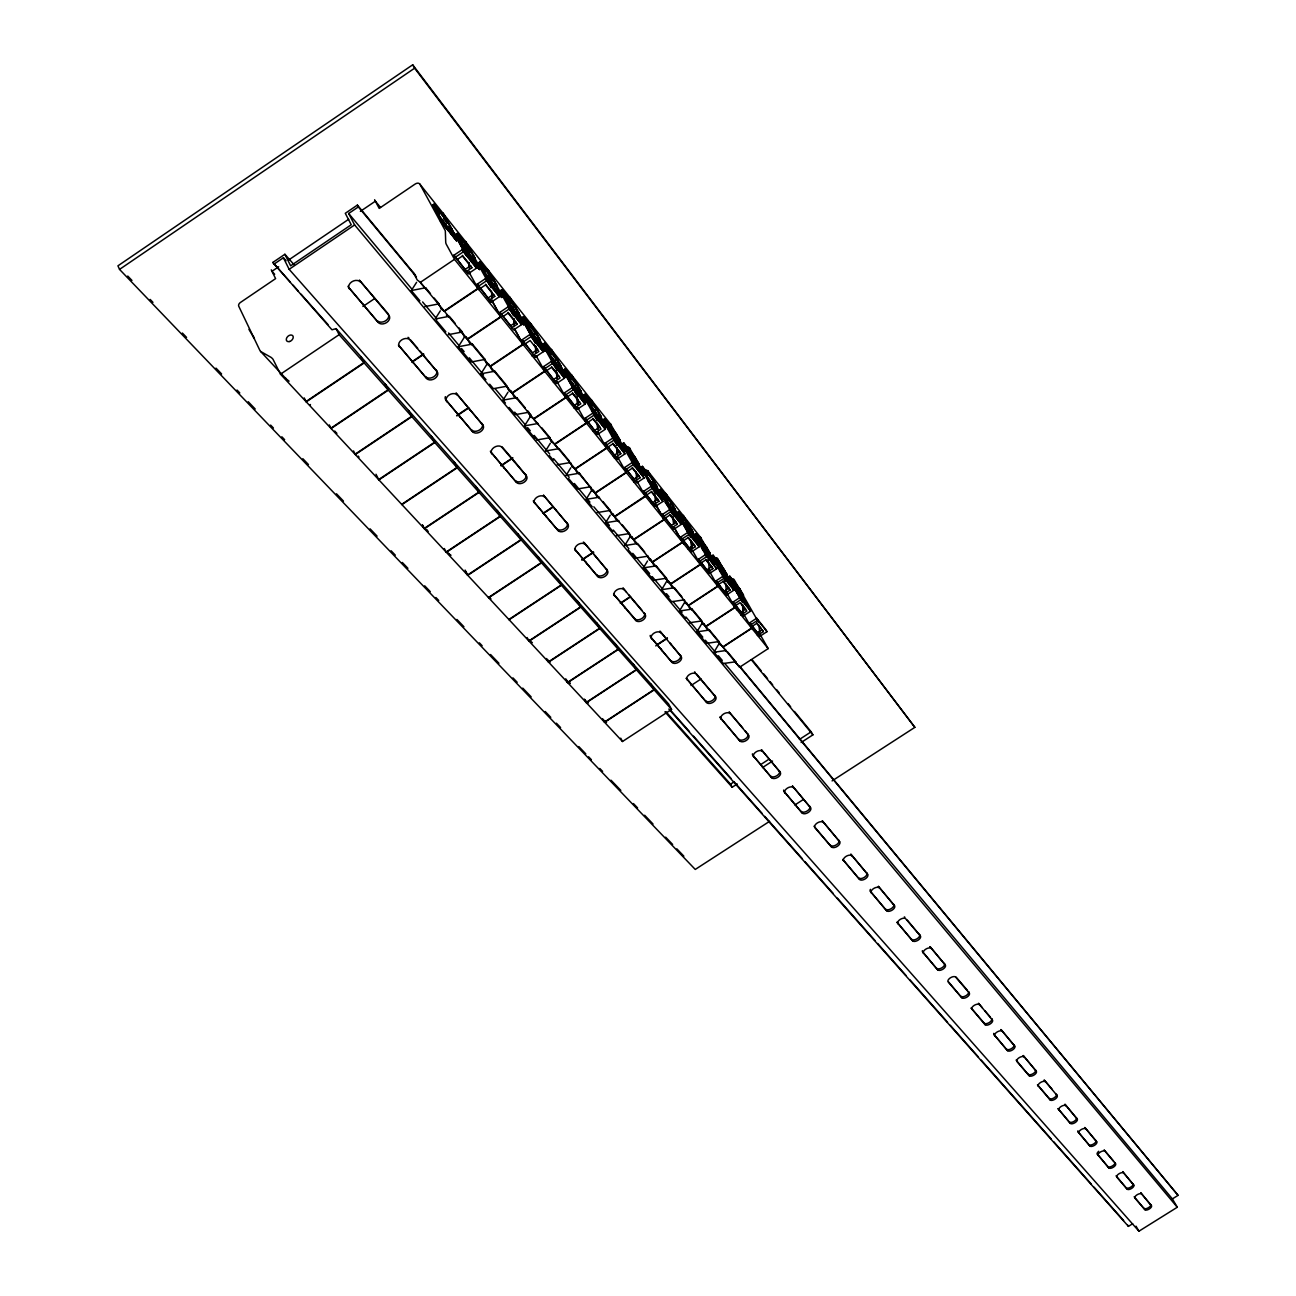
<?xml version="1.0" encoding="UTF-8"?>
<svg xmlns="http://www.w3.org/2000/svg" width="1296" height="1296" viewBox="0 0 1296 1296"><rect width="100%" height="100%" fill="white"/><g stroke="black" fill="none" stroke-linecap="round" stroke-linejoin="round"><path stroke-width="1.5" d="M707.276 555.125L707.859 553.489L698.706 542.003M690.023 533.515L690.606 531.862L681.259 520.117M672.381 511.418L672.98 509.749L664.168 498.701L665.788 497.615L663.406 493.371L661.786 494.456M654.334 488.803L654.95 487.134L645.926 475.826L647.579 474.741L645.181 470.48L643.529 471.566M635.866 465.685L636.498 464L626.486 451.429M616.977 442.033L617.625 440.332L607.37 427.469M597.65 417.814L598.298 416.097L587.801 402.926M577.854 393.028L578.518 391.295L567.778 377.816M557.588 367.643L558.268 365.893L547.252 352.075M471.388 259.686L472.117 257.872L460.922 243.842L462.753 242.611L460.323 238.14L474.903 257.839L473.753 258.601L472.797 257.402L479.471 269.519L467.321 254.291L455.981 234.22L457.132 233.442L471.193 251.132L474.903 257.839M718.891 643.966L713.966 652.244L726.392 650.462M718.081 641.682L719.199 642.557L719.005 641.552L706.531 643.367L696.892 631.865L701.897 623.506M685.6 618.37L679.46 611.015L684.515 602.575M683.462 599.951L684.58 600.826L684.385 599.805L671.684 601.733L661.624 589.696L666.743 581.175M665.545 578.372L666.679 579.247L666.484 578.227L653.67 580.203L643.367 567.891L647.53 561.006M630.131 536.657L624.704 545.584L636.757 543.672M612.797 531.344L605.605 522.758L610.205 515.241M592.191 506.72L586.067 499.397L591.64 490.293M570.775 467.807L566.044 475.47L579.409 473.202L590.83 487.798L589.664 486.923M550.33 443.232L545.551 450.976L559.03 448.643L569.268 460.971M535.216 438.631L524.54 425.866L530.388 416.486M505.456 403.056L503.026 400.14L507.967 392.251M485.935 379.728L480.962 373.783L486.972 364.208M484.04 359.608L485.239 360.515L485.06 359.413L471.112 362.005L458.33 346.745L464.454 337.073M440.3 310.862L435.132 319.01L449.291 316.289L455.22 323.433M419.872 300.785L411.318 290.547L416.583 282.317M832.081 780.905L914.863 727.348L412.695 64.8L117.936 265.826L119.54 269.406L695.255 869.438L769.581 821.34M119.54 269.406L414.607 68.202L412.695 64.8M331.549 329.33L272.84 262.44L284.893 254.275L294.241 264.902M415.498 275.173L357.388 205.092L345.287 213.305L351.248 224.759L290.644 265.826L284.893 254.275M273.764 264.287L283.403 257.758L286.076 260.788M283.403 257.758L289.138 269.309L1138.941 1231.2L1177.303 1207.24L354.618 224.937L348.656 213.5L358.344 206.923L357.388 205.092M278.656 266.765L271.982 271.285L274.671 274.298M288.668 259.978L348.689 219.267M360.369 211.361L375.37 201.188L380.506 207.441M289.138 269.309L354.618 224.937M439.733 220.028L448.465 230.963L449.21 229.133L437.724 214.731L439.571 213.5L437.141 209.012L447.622 222.199L450.052 226.67L448.222 227.902L436.444 211.783L432.734 205.027L433.901 204.233L448.335 222.377M436.444 211.783L437.611 210.989L433.901 204.233M437.432 213.03L444.107 225.212L456.565 240.829L449.89 228.663L450.878 229.894L452.029 229.117L450.052 226.67M459.691 240.943L460.841 240.181L457.132 233.442M362.929 306.472L374.674 298.55M453.973 255.231L462.235 249.674L475.324 266.053L476.491 268.175L468.293 273.699L453.973 255.231L468.293 273.699M280.503 374.204L339.115 334.676L671.555 709.447L622.485 741.506L280.503 374.204L272.97 359.203A22.275 15.503 -42.5 0 0 271.107 357.404L260.593 351.443A16.087 11.146 -42 0 1 259.816 350.276L238.739 306.212A3.127 2.138 -42 0 1 240.359 302.519L275.594 278.624L271.269 269.827M455.139 257.369L463.401 251.797L462.235 249.674M413.278 272.5L417.28 280.033L420.39 282.334L454.507 259.33L446.342 244.361A9.396 6.577 -39.2 0 1 445.711 241.979L445.354 231.563A6.383 4.455 -39.3 0 0 444.917 229.959L419.936 184.259A4.131 2.851 -39.2 0 0 415.157 184.048L379.21 208.413L374.609 199.746M457.002 259.67L462.413 256.009L471.857 267.802L466.463 271.431M470.059 251.894L471.193 251.132M445.792 223.43L447.622 222.199M472.975 255.458L471.161 256.673L468.731 252.218L470.545 251.003M463.66 270.394L470.691 265.664L471.857 267.802M478.645 262.683L479.779 261.922L493.501 279.158L497.194 285.849L496.06 286.594L495.137 285.428L501.795 297.481L489.953 282.641L478.645 262.683L481.14 265.826M482.339 269.39L483.489 268.612L479.779 261.922M477.252 284.148L485.401 278.672L498.15 294.629L499.316 296.752L491.216 302.195L477.252 284.148L491.216 302.195M305.986 401.566L363.901 362.621M478.402 286.27L486.567 280.795L485.401 278.672M477.9 288.376L444.204 311.04L441.11 308.74M478.58 289.607L485.563 284.909L494.764 296.395L489.434 299.975M488.268 297.853L493.598 294.273L494.764 296.395M500.758 290.45L501.876 289.688L515.257 306.504L518.951 313.162L517.833 313.907L516.926 312.773L523.568 324.761L512.017 310.295L500.758 290.45L510.494 302.681M504.436 297.108L505.57 296.363L501.876 289.688M411.836 361.827L423.533 353.97M412.096 362.135L423.808 354.278M499.916 312.336L507.967 306.925L521.575 324.599L513.572 329.962L499.916 312.336L501.682 314.523M483.538 272.209L485.352 270.994L482.922 266.555L497.194 285.849M495.315 283.516L493.533 284.715L491.103 280.292L492.901 279.094M330.82 428.247L388.039 389.837L385.009 383.875M501.082 314.442L509.134 309.047L507.967 306.925M467.402 339.001L500.693 316.661L492.545 301.838A9.153 6.529 -39.2 0 1 491.978 300.121M502.848 316.629L508.129 313.081L517.104 324.275L511.839 327.807M540.157 339.811L538.375 337.592L536.625 338.758L522.32 317.52L523.422 316.775L536.479 333.185L540.157 339.811L539.055 340.54L538.18 339.439L544.806 351.362L533.547 337.252L526.889 325.28M510.673 325.701L515.938 322.169L508.081 312.368M525.998 324.162L527.116 323.417L523.422 316.775M522.029 339.811L529.983 334.481L543.267 351.751L535.361 357.048L522.029 339.811L523.746 341.95M355.023 454.248L411.577 416.372M523.195 341.917L531.149 336.587L543.267 351.751M535.378 333.931L536.479 333.185M490.018 366.266L522.92 344.25L514.787 329.492A9.04 6.512 -39.1 0 1 514.399 328.568M524.896 344.039L530.129 340.54L538.877 351.459L532.089 355.995M560.876 365.812L559.127 363.658L557.393 364.808L547.025 350.552L543.364 343.942L544.45 343.213L557.199 359.235L560.876 365.812L559.775 366.541L558.916 365.456L565.542 377.33L551.464 359.98M547.025 350.552L548.127 349.823L544.45 343.213M505.602 299.862L507.384 298.679L504.954 294.257L518.951 313.162M517.12 310.894L515.338 312.077L512.924 307.67L514.69 306.472M527.132 326.851L528.881 325.669L526.468 321.278L538.375 337.592M534.211 334.368L535.961 333.202M456.662 415.546L468.342 407.738M456.921 415.838L468.601 408.029M543.591 366.606L551.448 361.357L563.274 376.148L564.44 378.238L556.616 383.454L543.591 366.606L556.616 383.454M556.114 359.964L557.199 359.235M378.643 479.601L434.549 442.26L431.519 436.363M544.741 368.696L552.614 363.447L564.44 378.238M544.595 371.142L512.066 392.866L509.036 390.566L506.639 386.143M544.838 371.822L551.578 367.319L560.115 377.962L553.408 382.45M581.078 391.198L579.393 389.092L577.676 390.242L567.567 376.31L563.89 369.749L564.975 369.02L577.417 384.653L581.078 391.198L580.009 391.927L579.166 390.857L585.776 402.683L571.892 385.544M553.813 379.307L558.949 375.889M567.567 376.31L568.652 375.581L564.975 369.02M572.395 387.569L564.619 392.737L565.769 394.826L577.368 409.228L585.095 404.077L572.395 387.569L585.095 404.077M576.347 385.382L577.417 384.653M401.679 504.355L456.937 467.5L453.908 461.635M565.769 394.826L573.545 389.642M401.938 504.63L457.18 467.791L454.167 461.911M533.579 418.786L565.736 397.37M567.405 396.851L572.508 393.449L580.835 403.834L574.209 408.256M548.127 353.176L549.86 352.026L547.447 347.652L559.127 363.658M554.98 360.434L556.713 359.284M568.62 378.886L570.337 377.735L567.923 373.378L579.393 389.092M595.042 414.299L605.524 427.437L595.042 414.299L583.945 394.924L585.014 394.211L597.164 409.487L600.826 416L599.756 416.713L598.93 415.676L605.54 427.437L591.818 410.508M574.598 405.146L579.668 401.76M587.606 401.468L588.676 400.739L590.328 402.845L589.275 403.558M500.953 465.572L512.617 457.812M501.196 465.847L512.86 458.087M596.111 410.2L597.164 409.487M585.144 418.252L592.823 413.132L604.098 427.243L605.248 429.3L597.602 434.371L585.144 418.252L597.602 434.371M586.294 420.325L593.989 415.206L605.248 429.3M478.791 492.14L424.148 528.493L422.383 524.945M554.575 444.091L586.359 422.95M614.596 438.777L624.818 451.607L614.596 438.777L603.531 419.515L604.584 418.819L616.459 433.739L620.104 440.219L619.051 440.915L618.257 439.911L624.834 451.607L612.425 436.315M593.357 431.374L599.902 427.016L592.936 418.316M596.03 432.427L601.052 429.073L592.936 418.948L554.801 444.382L551.578 441.823L549.196 437.449M607.192 426.028L608.245 425.315L609.865 427.372L608.18 428.49M605.167 443.151L612.765 438.097L623.765 451.867L624.915 453.924L617.366 458.93L605.167 443.151L617.366 458.93M606.317 445.208L613.931 440.154L624.915 453.924M446.099 552.064L500.126 516.181L497.097 510.381M575.262 385.884L576.979 384.75M589.534 403.801L595.058 410.735L596.759 409.617L600.826 416M599.173 413.942L597.472 415.06L595.058 410.735M605.767 424.181L607.451 423.063L620.104 440.219M575.068 468.796L606.479 447.93M607.873 447.136L612.878 443.831L620.8 453.73L614.32 458.023M622.663 443.556L623.716 442.859L635.315 457.439L638.944 463.887L637.907 464.567L637.114 463.579L643.691 475.227L633.679 462.688L622.663 443.556L628.933 451.332L627.264 452.434M613.17 455.965L619.65 451.672L620.8 453.73M626.308 450.02L627.361 449.323L623.716 442.859M543.186 513.232L553.165 506.606M543.413 513.491L553.392 506.866M634.262 458.12L635.315 457.439M624.737 467.467L632.254 462.478L644.144 477.965L636.66 482.906L624.737 467.467L635.526 480.865M625.887 469.508L633.404 464.519L644.144 477.965M520.943 539.671L467.516 575.068L465.75 571.568M595.058 492.901L626.13 472.327M627.394 471.388L632.335 468.131L640.078 477.787L633.663 482.031M657.364 487.004L655.808 485.093L654.172 486.162L645.003 473.461L641.358 467.03L642.395 466.349L653.735 480.589L657.364 487.004L656.327 487.685L655.565 486.729L662.11 498.296L648.211 481.14M632.529 479.99L638.928 475.745L640.078 477.787M645.003 473.461L646.04 472.781L647.579 474.741M652.698 481.27L653.735 480.589M608.245 427.275L614.417 435.019L616.086 433.901M618.484 438.21L616.815 439.312L614.417 435.019M624.866 448.141L626.535 447.039L638.944 463.887M628.495 452.677L633.307 458.735L634.975 457.634M637.357 461.911L635.704 463.012L633.307 458.735M643.837 491.2L651.272 486.292L661.754 499.414L662.904 501.455L655.517 506.331L643.837 491.2L655.517 506.331M644.987 493.241L652.423 488.317L662.904 501.455M488.446 597.537L541.291 562.594M488.673 597.796L541.517 562.853L538.277 556.859M614.596 516.456L651.353 491.848L658.903 501.293L654.043 504.5M675.362 509.62L673.855 507.74L672.219 508.81L659.632 489.985L660.668 489.305L671.749 503.237L675.362 509.62L674.341 510.284L673.596 509.344L680.125 520.862L670.55 508.874L664.022 497.34M651.434 503.447L657.769 499.268L658.903 501.293M663.26 496.384L664.281 495.704L665.788 497.615M581.823 559.775L593.487 552.064M582.034 560.018L593.698 552.323M670.729 503.901L671.749 503.237M662.499 514.399L669.854 509.539L680.108 522.385L681.242 524.394L673.936 529.222L662.499 514.399L673.936 529.222M663.633 516.424L670.988 511.564L681.242 524.394M508.891 619.488L561.152 584.998M509.117 619.747L561.379 585.241L558.155 579.296M663.617 519.194L669.919 515.03L677.306 524.264L672.494 527.44M633.679 539.444L664.07 519.388L656.051 505.181A8.311 6.318 -39 0 1 655.889 504.841A8.311 6.318 -39 0 0 656.262 505.44L664.265 519.647L633.89 539.703L630.747 537.192M681.988 521.057L683.608 519.988L682.133 518.125L681.113 518.789L677.5 512.422L678.521 511.758L689.359 525.366L692.971 531.716L691.222 531.457L697.718 542.911L686.507 529.108M671.36 525.415L676.172 522.239L677.306 524.264M689.359 525.366L688.338 526.046L685.94 523.017M651.791 481.918L653.427 480.832L655.808 485.093M669.838 504.565L671.458 503.496L673.855 507.74M680.74 537.062L688.014 532.267L698.026 544.822L699.16 546.815L691.934 551.578L680.74 537.062L691.934 551.578M681.874 539.071L689.148 534.292L699.16 546.815M528.865 640.953L580.576 606.884L577.579 601.214M681.842 541.793L688.063 537.694L695.288 546.718L690.541 549.844M652.325 561.929L682.376 542.117L674.39 527.974M710.176 553.343L708.734 551.545L707.146 552.582L694.98 534.357L695.984 533.709L706.579 547.025L710.176 553.343L708.458 553.1L714.938 564.489L705.802 553.036L699.305 541.615M698.576 540.707L699.581 540.043L701.023 541.874L699.435 542.911M687.949 548.791L694.154 544.709L695.288 546.718M620.347 603.142L630.358 596.549M620.557 603.385L630.569 596.792M706.579 547.025L705.575 547.69L709.171 554.008M698.56 559.224L705.753 554.494L716.688 568.75L709.528 573.448L698.56 559.224L699.953 560.941M699.694 561.217L706.887 556.486L716.688 568.75M548.386 661.916L599.546 628.285M701.087 562.95L705.802 559.84L712.865 568.652L708.167 571.747M712.071 555.838L713.059 555.174L723.427 568.215L727.024 574.501L725.323 574.258L731.786 585.581L722.844 574.387L712.071 555.838L718.988 564.521M700.277 564.327L670.534 583.897L667.651 581.645M715.651 562.124L716.656 561.476L718.065 563.274L716.477 564.311M707.033 569.754L711.731 566.66L712.865 568.652M722.439 568.863L723.427 568.215M679.622 516.829L681.226 515.776L692.971 531.716M680.74 518.238L687.496 526.727L689.099 525.674M691.481 529.886L689.877 530.939L687.496 526.727M697.054 538.715L698.657 537.678L708.734 551.545M704.765 548.402L706.352 547.366M715.991 580.883L723.103 576.202L732.694 588.206L733.828 590.182L726.748 594.832L715.991 580.883L726.748 594.832M717.125 582.876L724.237 578.194L733.828 590.182M618.111 649.199L567.486 682.425L565.736 679.039M743.499 595.188L742.106 593.471L740.551 594.491L728.789 576.833L729.778 576.185L739.919 588.951L743.499 595.188L741.83 594.977L748.278 606.236L739.514 595.269L733.066 583.978M717.044 585.484L723.152 581.483L730.053 590.101L725.404 593.163M688.354 605.362L717.773 586.051M732.37 583.103L733.358 582.455L734.735 584.204L733.163 585.225M724.27 591.17L728.919 588.125L730.053 590.101M739.919 588.951L738.947 589.583L736.695 586.748M657.202 644.582L667.229 638.005M655.727 645.91L667.44 638.231M733.034 602.073L740.081 597.456L749.444 609.185L750.578 611.145L743.564 615.73L733.034 602.073L741.134 612.133L745.735 609.12L741.231 603.499M734.168 604.049L741.215 599.432L750.578 611.145M586.148 702.481L636.255 669.643M735.48 605.686L740.113 602.656L746.869 611.096L740.858 615.033M705.769 626.357L734.881 607.289M749.704 622.793L756.686 618.224L765.839 629.694L766.973 631.67L760.039 636.19L749.704 622.793L760.039 636.19M714.112 560.131L715.7 559.094L727.024 574.501M716.639 563.29L721.661 569.592L723.233 568.571M725.598 572.735L724.027 573.772L721.661 569.592M730.814 581.078L732.37 580.057L742.106 593.471M738.202 590.344L739.757 589.324M750.838 624.753L757.804 620.201L766.973 631.67M653.994 689.65L604.422 722.099L602.672 718.745M604.616 722.309L654.188 689.877L651.029 684.126M750.74 627.28L756.702 623.376L763.312 631.622L757.366 635.51M722.812 646.898L751.615 628.058M757.625 632.642L762.194 629.662L763.312 631.622M691.011 685.535L701.087 678.958M734.913 661.559L739.66 667.213L768.172 648.599L760.331 634.846A7.76 6.14 -38.8 0 1 760.072 634.343M665.933 711.698L730.523 784.177L733.892 781.99M760.768 764.543L769.176 759.083M799.405 739.449L811.166 731.819L812.9 734.864L801.139 742.495M664.913 711.812L732.191 787.239L737.23 783.967M762.453 767.605L772.546 761.06M794.918 804.946L803.374 799.486M668.833 709.025L1128.427 1226.372L1132.672 1223.716M724.837 663.52L1172.378 1198.897L1178.064 1195.349L739.562 666.063M331.954 329.8L336.085 328.649L668.59 703.939L671.555 709.447M411.318 290.547L425.623 287.744L430.483 293.609M424.764 306.617L439.004 303.863L439.166 304.965L437.951 304.074M448.238 334.676L462.316 332.003L462.494 333.088L459.416 330.804M458.33 346.745L472.36 344.104L485.06 359.413M480.962 373.783L494.845 371.223L505.991 384.669M503.026 400.14L516.78 397.661L525.236 407.867M524.54 425.866L538.164 423.468L538.342 424.537L533.741 419.321M536.398 440.041L549.958 437.675L550.136 438.745L548.953 437.854M557.118 464.81L570.548 462.51L570.726 463.563L569.56 462.688M590.652 486.761L577.352 488.981L568.555 478.467M586.067 499.397L599.303 497.194L599.497 498.247L596.533 495.979L593.374 490.212M597.1 512.584L610.27 510.43L610.465 511.466L609.314 510.592M605.605 522.758L618.727 520.619L618.921 521.672L615.973 519.404L612.83 513.67M616.394 535.653L629.451 533.547L629.645 534.584L628.495 533.709M643.367 567.891L656.246 565.882L666.484 578.227M661.624 589.696L674.374 587.736L681.89 596.792M679.46 611.015L692.096 609.104L701.881 620.914L689.294 622.777M696.892 631.865L709.43 630.018L719.005 641.552M734.848 661.883L735.95 662.742L735.739 661.754L723.379 663.52L715.133 653.654M289.089 381.154L286.141 378.886M449.453 554.299L451.024 555.255M532.364 642.719L529.367 640.305A13.916 10.627 -42.3 0 1 528.833 639.576M568.539 682.295L570.046 683.235M570.256 683.462L567.502 681.291M588.384 702.95L585.646 700.78A13.462 10.481 -42.4 0 1 585.371 700.439M606.528 722.455L603.531 719.96M446.375 315.09L449.469 317.39M506.218 386.338L507.416 387.245L507.238 386.159L493.42 388.67L489.677 384.199M527.845 412.42L529.043 413.311L528.849 412.241L515.176 414.671L509.101 407.414M572.087 466.528L575.294 469.071L606.706 448.205L598.412 433.48A8.602 6.399 -39 0 1 597.91 432.216M611.647 514.188L614.806 516.715L645.538 496.4L637.292 481.837A8.408 6.35 -39 0 1 637.114 481.496M647.239 556.292L648.373 557.167L648.178 556.146L635.251 558.171L628.22 549.779M649.409 559.678L652.52 562.172L682.587 542.376L674.6 528.233M685.471 603.126L688.549 605.605L717.968 586.294L709.852 572.071M700.958 621.043L702.092 621.918M702.918 624.137L705.964 626.6L735.075 607.516L726.975 593.374A7.938 6.205 -38.9 0 1 726.732 592.871A7.938 6.205 -38.9 0 0 727.169 593.617M726.586 651.451L721.807 645.781M335.308 431.746L336.895 433.318M428.198 531.457L426.384 529.465A14.742 10.87 -42.2 0 0 426.659 529.934M449.696 554.542L448.173 553.036A14.58 10.822 -42.2 0 1 447.395 551.918M489.694 597.667L490.973 598.914M550.006 662.369L548.224 660.425M127.753 276.048L131.949 280.438M150.158 299.425L152.96 302.357M182.38 333.04L186.575 337.414M215.995 368.113L221.6 373.945M237.006 390.031L239.809 392.947M248.216 401.711L255.215 409.018M270.621 425.088L273.424 428.02M281.831 436.784L284.634 439.7M302.843 458.703L308.448 464.551M336.458 493.776L343.456 501.082M370.073 528.833L377.087 536.139M391.084 550.751L395.296 555.142M402.295 562.448L407.9 568.296M424.699 585.824L430.304 591.673M435.91 597.521L438.712 600.437M456.921 619.439L463.919 626.746M479.342 642.816L482.144 645.732M490.536 654.512L498.944 663.277M512.957 677.889L517.153 682.263M522.758 688.111L531.166 696.875M545.179 711.488L550.768 717.336M556.373 723.184L560.585 727.558M578.794 746.561L585.792 753.867M588.595 756.783L591.397 759.715M599.805 768.479L602.608 771.395M610.999 780.176L620.816 790.398M633.42 803.552L637.616 807.926M644.63 815.233L653.022 824.013M665.642 837.151L672.64 844.457M676.836 848.848L683.851 856.154M260.593 351.443L286.416 379.193M272.84 262.44L290.32 282.123M293.009 285.152L298.388 291.195M301.077 294.224L327.953 324.502M670.68 710.435L689.504 731.624M693.522 736.16L731.155 778.54M733.844 781.569L762.08 813.353M764.77 816.383L802.402 858.762M805.075 861.791L833.312 893.576M837.346 898.112L874.978 940.491M877.667 943.52L905.888 975.305M909.922 979.841L947.554 1022.22M950.243 1025.249L978.464 1057.034M981.153 1060.047L1051.04 1138.763M1053.729 1141.776L1091.362 1184.155M1094.051 1187.185L1123.616 1220.492M347.96 286.303A6.529 4.828 -25.8 0 0 348.608 287.388L378.286 322.477A6.431 4.682 -26.1 0 0 386.678 322.51A6.431 4.682 -26.1 0 0 388.881 315.333L359.348 280.13L387.941 313.535M426.74 378.545L398.52 345.173L426.74 378.545A6.269 4.439 -26.7 0 0 434.84 378.497A6.269 4.439 -26.7 0 0 437.076 371.612L420.179 351.184M445.354 396.641A6.205 4.358 -26.9 0 0 445.905 400.01L472.748 431.795A6.107 4.228 -27.1 0 0 480.589 431.665A6.107 4.228 -27.1 0 0 482.841 425.056L456.127 393.174L482.841 425.056M490.39 451.202A6.043 4.131 -27.3 0 0 490.925 452.142L516.521 482.436A5.962 4.018 -27.5 0 0 524.102 482.258A5.962 4.018 -27.5 0 0 526.387 475.891L514.496 461.327M533.272 500.855A5.897 3.937 -27.7 0 0 533.79 501.746L558.203 530.68A5.816 3.839 -27.8 0 0 565.542 530.42A5.816 3.839 -27.8 0 0 567.842 524.281L543.542 495.266L567.842 524.281M597.926 576.655L574.614 549.002L597.926 576.655A5.686 3.661 -28.1 0 0 605.054 576.347A5.686 3.661 -28.1 0 0 607.354 570.434L584.156 542.7A5.751 3.758 -28 0 0 583.346 542.052M634.927 618.84L613.543 594.086L635.85 620.541A5.557 3.499 -28.4 0 0 642.767 620.185A5.557 3.499 -28.4 0 0 645.084 614.482L644.161 612.781A5.557 3.499 -28.4 0 1 641.86 618.5A5.557 3.499 -28.4 0 1 634.927 618.84L635.85 620.541M650.203 635.413A5.492 3.434 -28.4 0 0 650.738 637.13L672.089 662.467A5.427 3.337 -28.6 0 0 678.796 662.078A5.427 3.337 -28.6 0 0 681.113 656.554L670.097 643.091L671.02 644.76M706.741 702.562L686.281 678.278L706.741 702.562A5.314 3.191 -28.7 0 0 713.27 702.14A5.314 3.191 -28.7 0 0 715.586 696.794L696.519 673.952M719.896 716.931A5.265 3.143 -28.8 0 0 720.284 717.66L739.903 740.956A5.2 3.062 -28.9 0 0 746.269 740.486A5.2 3.062 -28.9 0 0 748.586 735.318L745.184 730.798M752.441 753.835A5.152 3.013 -29 0 0 752.863 755.357L771.703 777.746A5.087 2.932 -29 0 0 777.892 777.244A5.087 2.932 -29 0 0 780.192 772.238L761.449 749.785L780.192 772.238M783.691 790.042A5.038 2.884 -29.1 0 0 784.096 791.516L802.192 813.029A4.99 2.819 -29.1 0 0 808.218 812.495A4.99 2.819 -29.1 0 0 810.518 807.651L792.504 786.056L810.518 807.651M814.05 826.2L831.449 846.904A4.876 2.705 -29.3 0 0 837.329 846.337A4.876 2.705 -29.3 0 0 839.63 841.639L822.312 820.854L839.63 841.639M859.572 879.433L842.821 859.507L859.572 879.433A4.779 2.592 -29.4 0 0 865.291 878.85A4.779 2.592 -29.4 0 0 867.591 874.282L850.921 854.275L867.591 874.282M870.167 890.919A4.747 2.56 -29.4 0 0 870.475 891.502L886.61 910.715A4.698 2.495 -29.4 0 0 892.183 910.116A4.698 2.495 -29.4 0 0 894.483 905.677L878.413 886.399L894.483 905.677M912.611 940.815L897.059 922.298L912.611 940.815A4.601 2.414 -29.5 0 0 918.07 940.199A4.601 2.414 -29.5 0 0 920.338 935.874L907.297 920.128M922.379 950.681A4.568 2.365 -29.5 0 0 922.655 951.928L937.656 969.813A4.52 2.317 -29.6 0 0 942.986 969.165A4.52 2.317 -29.6 0 0 945.254 964.953L930.317 947.02A4.568 2.365 -29.5 0 0 929.783 946.631M948.542 981.898L961.794 997.726A4.439 2.236 -29.6 0 0 966.994 997.078A4.439 2.236 -29.6 0 0 969.246 992.979L968.404 991.505A4.439 2.236 -29.6 0 1 966.152 995.587A4.439 2.236 -29.6 0 1 960.952 996.251M984.215 1023.192L971.077 1007.964L985.057 1024.666A4.358 2.155 -29.7 0 0 990.144 1023.986A4.358 2.155 -29.7 0 0 992.396 1020.001L991.553 1018.543A4.358 2.155 -29.7 0 1 989.302 1022.512A4.358 2.155 -29.7 0 1 984.215 1023.192L985.057 1024.666M993.773 1033.366A4.325 2.122 -29.7 0 0 993.983 1034.5L1007.51 1050.635A4.277 2.074 -29.7 0 0 1012.484 1049.954A4.277 2.074 -29.7 0 0 1014.719 1046.066L1001.257 1029.883A4.325 2.122 -29.7 0 0 1000.771 1029.542M1016.113 1060.096L1029.186 1075.729A4.212 2.009 -29.8 0 0 1034.062 1075.016A4.212 2.009 -29.8 0 0 1036.282 1071.241L1023.257 1055.576L1036.282 1071.241M1049.306 1098.538L1037.464 1084.833L1050.116 1099.948A4.131 1.944 -29.8 0 0 1054.895 1099.251A4.131 1.944 -29.8 0 0 1057.099 1095.557L1056.272 1094.132A4.131 1.944 -29.8 0 1 1054.069 1097.825A4.131 1.944 -29.8 0 1 1049.306 1098.538L1050.116 1099.948M1070.366 1123.373L1058.103 1108.728L1070.366 1123.373A4.066 1.879 -29.9 0 0 1075.032 1122.66A4.066 1.879 -29.9 0 0 1077.219 1119.047L1065.037 1104.354L1077.219 1119.047M1077.899 1130.825A4.034 1.847 -29.9 0 0 1078.061 1131.829L1089.936 1146.037A4.001 1.814 -29.9 0 0 1094.521 1145.308A4.001 1.814 -29.9 0 0 1096.691 1141.776L1084.882 1127.536L1096.691 1141.776M1097.518 1152.581A3.969 1.798 -29.9 0 0 1097.372 1154.169L1108.874 1167.955A3.937 1.75 -29.9 0 0 1113.361 1167.21A3.937 1.75 -29.9 0 0 1115.532 1163.776L1114.738 1162.415A3.937 1.75 -29.9 0 1 1112.567 1165.849A3.937 1.75 -29.9 0 1 1108.08 1166.578M1116.05 1175.812L1127.212 1189.177A3.872 1.701 -30 0 0 1131.619 1188.432A3.872 1.701 -30 0 0 1133.773 1185.079L1122.66 1171.665L1133.773 1185.079M1134.146 1196.759L1144.984 1209.735A3.807 1.652 -30 0 0 1149.293 1208.99A3.807 1.652 -30 0 0 1151.431 1205.701L1140.658 1192.693L1151.431 1205.701M348.608 287.388L378.286 322.477M445.905 400.01L472.748 431.795M490.925 452.142L516.521 482.436M533.79 501.746L558.203 530.68M650.738 637.13L672.089 662.467M720.284 717.66L739.903 740.956M752.863 755.357L771.703 777.746M784.096 791.516L802.192 813.029M831.449 846.904L814.941 827.788A4.941 2.77 -29.2 0 1 817.241 822.992A4.941 2.77 -29.2 0 1 823.203 822.442M870.475 891.502L886.61 910.715M922.655 951.928L937.656 969.813M961.794 997.726L948.154 981.947A4.487 2.284 -29.6 0 1 950.422 977.8A4.487 2.284 -29.6 0 1 955.687 977.152L969.246 992.979M993.983 1034.5L1007.51 1050.635M1029.186 1075.729L1016.939 1061.554A4.244 2.041 -29.8 0 1 1019.158 1057.698A4.244 2.041 -29.8 0 1 1024.099 1057.018M1078.061 1131.829L1089.936 1146.037M1097.372 1154.169L1108.874 1167.955M1127.212 1189.177L1116.844 1177.173A3.904 1.733 -29.9 0 1 1118.999 1173.771A3.904 1.733 -29.9 0 1 1123.454 1173.026M1144.984 1209.735L1134.94 1198.103A3.856 1.685 -30 0 1 1137.078 1194.782A3.856 1.685 -30 0 1 1141.436 1194.037M410.249 339.584L417.701 348.284M502.151 446.926L510.802 457.018M626.454 592.11L622.89 587.947L645.084 614.482M628.835 594.88L641.812 610.043M664.994 637.114L659.875 631.136L681.113 656.554M742.705 727.898L729.049 711.941L748.586 735.318M956.075 977.103L967.172 990.063M982.4 1007.834L978.464 1003.266L992.396 1020.001M985.009 1010.896L990.241 1017.004M1044.041 1080.07A4.18 1.976 -29.8 0 1 1044.511 1080.378L1052.352 1089.547M1113.556 1161.022L1104.079 1149.957L1115.532 1163.776M437.076 371.612L409.941 339.925A6.367 4.585 -26.4 0 0 401.663 339.925A6.367 4.585 -26.4 0 0 399.46 346.972M526.387 475.891L501.86 447.25A6.043 4.131 -27.3 0 0 494.116 447.395A6.043 4.131 -27.3 0 0 491.864 453.908M584.156 542.7L607.354 570.434M715.586 696.794L696.146 674.098A5.378 3.272 -28.6 0 0 689.488 674.503A5.378 3.272 -28.6 0 0 687.188 679.946M920.338 935.874L905.742 918.815A4.649 2.462 -29.5 0 0 900.202 919.431A4.649 2.462 -29.5 0 0 897.917 923.821M930.317 947.02L945.254 964.953M1001.257 1029.883L1014.719 1046.066M1044.511 1080.378L1057.099 1095.557M348.656 213.5L412.225 289.526M422.593 301.952L436.865 319.01M448.546 332.975L458.914 345.4M461.506 348.494L464.114 351.605M469.298 357.809L483.57 374.884M495.234 388.849L504.322 399.703M514.69 412.128L525.074 424.537M527.666 427.648L530.258 430.742M534.163 435.407L549.715 454.021M553.619 458.687L569.187 477.301M574.371 483.505L589.939 502.135M593.827 506.785L609.395 525.415M613.283 530.064L628.852 548.678M632.74 553.343L649.604 573.512M652.196 576.623L662.58 589.032M666.468 593.681L669.06 596.792M672.948 601.441L682.036 612.311M685.924 616.961L702.788 637.146M705.38 640.24L715.765 652.649M718.357 655.76L722.245 660.409M436.315 320.436L445.856 331.825M549.407 455.576L553.262 460.193M434.128 297.999L439.004 303.863M458.768 327.71L462.316 332.003M541.696 427.729L549.958 437.675M602.964 501.601L610.27 510.43M622.307 524.929L629.451 533.547M638.879 544.919L644.695 551.934M727.558 651.872L735.739 661.754M358.344 206.923L416.437 276.971M527.456 410.832L531.328 415.498M739.157 666.112L1178.064 1195.349M420.39 282.334L739.66 667.213M752.134 659.777L761.125 670.745M763.684 673.871L767.54 678.569M770.099 681.696L772.675 684.839M776.515 689.537L779.09 692.663M788.065 703.631L790.641 706.757M794.48 711.455L811.166 731.819M751.324 659.745L812.9 734.864M502.799 315.916L512.406 327.856M524.993 343.505L532.51 352.836L537.71 349.369L533.968 344.687M566.255 394.778L577.368 409.228M701.12 562.415L709.528 573.448M681.907 541.274L684.32 544.288M735.221 607.435L737.473 610.238M750.724 626.681L752.927 629.435M454.507 259.33L768.172 648.599M462.429 255.361L469.508 264.19M485.546 284.229L490.147 289.98M551.642 366.752L557.734 374.366M572.54 392.85L578.486 400.27M612.846 443.183L619.65 451.672M632.286 467.467L638.928 475.745M651.467 491.395L657.769 499.268M670 514.544L676.172 522.239M688.127 537.176L694.154 544.709M705.85 559.305L711.731 566.66M723.168 580.932L728.919 588.125M756.686 622.777L761.092 628.285M554.542 363.56L565.542 377.33L554.542 363.56L547.9 351.653M575.035 389.221L585.776 402.683L575.035 389.221L568.409 377.379M652.325 486.049L662.11 498.296L652.325 486.049L645.764 474.449M688.37 531.198L697.718 542.911L688.37 531.198L681.858 519.728M463.401 251.797L476.491 268.175M486.567 280.795L499.316 296.752M509.134 309.047L521.575 324.599M596.759 409.617L587.93 398.52L590.328 402.845M645.181 470.48L653.427 480.832M663.406 493.371L671.458 503.496M432.734 205.027L436.347 209.563M443.572 218.619L445.97 221.648M455.981 234.22L459.513 238.642M464.195 244.539L468.893 250.42M488.641 275.222L491.135 278.348M522.32 317.52L528.881 325.669M543.364 343.942L551.464 354.132M563.89 369.749L571.358 379.129M583.945 394.924L587.59 399.508M590.02 402.554L592.45 405.616M603.531 419.515L607.095 424.003M610.659 428.474L613.024 431.455M629.629 452.288L633.112 456.662M641.358 467.03L647.66 474.952M659.632 489.985L663.325 494.618M665.788 497.713L668.266 500.807M677.5 512.422L682.328 518.481M694.98 534.357L703.226 544.725M728.789 576.833L734.427 583.913M461.911 243.648L468.731 252.218M483.619 270.896L491.103 280.292M505.618 298.501L512.924 307.67M482.614 271.026L494.456 285.881L493.744 287.68L487.814 280.26M504.695 298.712L516.245 313.211L515.549 314.993L508.615 306.293M526.241 325.717L537.516 339.876L536.819 341.642L530.566 333.785M715.781 563.404L724.739 574.646L724.156 576.266L719.685 570.661M732.483 584.35L741.247 595.35L740.68 596.954L735.674 590.684M665.188 502.411L668.785 506.914M701.557 547.949L704.992 552.258M464.098 250.533L468.958 256.64M419.726 183.951L610.886 424.537M647.854 471.047L700.78 537.662L725.323 580.657A5.395 4.196 -39 0 1 725.566 581.24M568.652 375.581L570.337 377.735M548.127 349.823L549.86 352.026M483.489 268.612L485.352 270.994M505.57 296.363L507.384 298.679M460.841 240.181L462.753 242.611M437.611 210.989L439.571 213.5M509.976 619.456L509.441 618.743A14.078 10.676 -42.3 0 0 509.749 619.229M414.607 68.202L914.863 727.348M1172.378 1198.897L1177.303 1207.24M1136.025 1226.178L1138.941 1231.2M1127.65 1225.028L1128.427 1226.372M756.686 618.224L757.804 620.201M758.435 622.064L734.249 579.814A3.418 2.673 -38.8 0 0 732.856 578.794M739.838 591.154L742.511 595.836M729.778 576.185L733.358 582.455M740.081 597.456L741.215 599.432M741.085 599.886L717.806 559.111A3.467 2.689 -38.8 0 0 716.008 558.009M741.814 601.247L717.611 558.868A3.467 2.689 -38.8 0 0 714.598 557.879M724.237 572.006L726.035 575.149M713.059 555.174L716.656 561.476M723.103 576.202L724.237 578.194M743.742 614.223L751.81 628.285L722.99 647.125L718.033 641.212M742.446 613.769L743.564 615.73M695.984 533.709L699.581 540.043M705.753 554.494L706.887 556.486M706.984 557.199L683.608 516.083A3.532 2.705 -38.9 0 0 680.967 514.998M732.37 580.057L734.735 584.204M689.245 527.634L691.951 532.381M678.521 511.758L682.133 518.125M690.719 537.386L666.225 494.213A3.58 2.722 -38.9 0 0 663.989 493.096M689.472 535.297L666.031 493.954A3.58 2.722 -38.9 0 0 664.2 492.853M660.668 489.305L664.281 495.704M715.7 559.094L718.065 563.274M698.657 537.678L701.023 541.874M669.854 509.539L670.988 511.564M672.559 514.642L648.065 471.355A3.613 2.738 -38.9 0 0 646.218 470.237M692.323 550.265L700.472 564.586L670.745 584.14L667.845 581.904L664.913 576.607M653.605 482.873L656.327 487.685M642.395 466.349L646.04 472.781M654.512 492.107L629.678 448.222A3.661 2.738 -39 0 0 627.831 447.12M635.186 459.74L637.907 464.567M681.226 515.776L683.608 519.988M634.522 466.56L610.886 424.57A3.694 2.754 -39 0 0 609.784 423.63M604.584 418.819L608.245 425.315M615.616 442.94L591.64 400.351A3.742 2.77 -39 0 0 588.919 399.281M585.014 394.211L588.676 400.739M596.695 419.758L571.957 375.565A3.791 2.77 -39 0 0 569.641 374.447M577.255 387.018L580.009 391.927M626.535 447.039L628.933 451.332M607.451 423.063L609.865 427.372M718.211 641.439L720.155 644.922M576.882 395.021L552.015 350.487A3.839 2.786 -39.1 0 0 550.12 349.369M576.59 394.616L551.788 350.195A3.839 2.786 -39.1 0 0 549.018 349.142M703.858 623.57L706.774 628.803L709.625 631.022L709.43 630.018M700.974 620.654L703.112 624.38M586.586 423.241L578.259 408.434A8.716 6.431 -39.1 0 1 577.87 407.527M686.507 602.64L689.423 607.889L692.307 610.124L692.096 609.104M556.276 369.263L531.133 324.211A3.872 2.803 -39.1 0 0 529.222 323.093M551.448 361.357L552.614 363.447M683.721 599.87L685.681 603.369M668.752 581.24L671.684 586.521L674.584 588.757L674.374 587.736M535.167 342.857L510.219 297.886A3.92 2.803 -39.1 0 0 508.712 296.833M533.92 340.718L509.976 297.594A3.92 2.803 -39.1 0 0 508.858 296.638M529.983 334.481L531.149 336.587M650.398 558.997L653.54 564.667L656.456 566.903L656.246 565.882M647.838 556.843L649.62 559.937M513.54 315.803L488.3 270.313A3.969 2.819 -39.1 0 0 486.794 269.26M534.211 354.942L535.361 357.048M515.938 322.169L517.104 324.275M631.832 536.593L634.975 542.295L637.907 544.547L637.713 543.51M628.382 532.915L630.958 537.451M491.038 287.631L466.09 242.352A4.018 2.835 -39.1 0 0 463.239 241.299M609.282 509.879L611.858 514.447M466.673 256.106L443.556 214.002A4.082 2.835 -39.2 0 0 441.158 212.9M465.394 253.919L443.297 213.678A4.082 2.835 -39.2 0 0 441.337 212.56M449.032 226.525L450.878 229.894M590.733 488.025L592.321 490.909M589.729 486.308L592.094 490.633L595.285 493.177L626.357 472.586L618.079 457.942A8.505 6.367 -39 0 1 617.641 456.872M574.241 467.645L576.623 471.987L579.604 474.255L579.409 473.202M570.726 463.887L572.314 466.803M554.639 444.512L559.224 449.696L559.03 448.643M549.423 437.724L551.804 442.098M661.025 649.037L661.932 650.722M633.598 600.437L634.505 602.138M730.523 784.177L732.191 787.239M527.618 410.929L530.809 416.794M528.185 412.112L530.566 416.518L533.822 419.078L565.963 397.661L557.62 382.757A8.813 6.464 -39.1 0 1 557.183 381.672A8.813 6.464 -39.1 0 0 557.863 383.049M510.737 390.566L513.929 396.463L516.958 398.747L516.78 397.661M506.882 386.451L509.279 390.874L512.309 393.158L544.838 371.434L536.479 356.449A8.926 6.48 -39.1 0 1 536.155 355.736M624.316 606.544L625.223 608.245M595.366 555.806L596.29 557.523M488.786 364.095L491.978 370.008L495.023 372.308L494.845 371.223M484.817 359.834L487.215 364.289M484.574 359.527L486.956 363.982L490.261 366.574L523.163 344.542L515.03 329.783A9.04 6.512 -39.1 0 1 514.544 328.487M466.268 336.944L469.46 342.905L472.538 345.19L472.36 344.104M585.889 562.059L586.813 563.776M461.133 330.755L464.324 336.717L467.662 339.309L500.953 316.969L492.804 302.146A9.153 6.529 -39.2 0 1 492.205 300.218M555.304 509.004L556.243 510.737M633.274 664.07L636.449 669.87L586.359 702.707L584.399 699.111M438.971 304.56L441.369 309.064L444.463 311.348L478.159 288.684L469.735 273.472A9.266 6.561 -39.2 0 1 469.152 271.528M615.114 643.594L618.305 649.426L567.697 682.652L565.947 679.266M545.6 515.435L546.539 517.169M421.087 283.549L425.785 288.846L425.623 287.744M513.265 459.918L514.204 461.668M596.549 622.647L599.756 628.511L548.613 662.159L546.637 658.514M577.789 601.457L580.786 607.127L529.092 641.196L527.099 637.519M503.35 466.511L504.274 468.277M469.12 408.337L470.043 410.119M458.962 415.125L459.886 416.907M517.93 533.903L521.17 539.93L467.759 575.327L465.118 570.078M422.674 354.083L423.598 355.882M620.735 738.169L622.485 741.506M497.34 510.656L500.353 516.456L446.342 552.323L444.334 548.532M412.274 361.082L413.197 362.88M475.762 486.308L479.034 492.415L424.408 528.752L422.642 525.22M431.762 436.639L434.792 442.552L378.902 479.893L376.002 474.239M363.091 304.155L364.03 305.969M408.564 410.443L411.853 416.68L355.298 454.54L353.533 450.927M385.285 384.183L388.314 390.145L331.096 428.539L329.33 424.91M360.871 356.611L364.176 362.929L306.261 401.873L304.22 397.921M336.085 328.649L339.115 334.676M248.945 329.378L254.405 338.677L252.963 335.599M758.986 625.271L759.667 632.707M742.608 604.811L743.272 612.295M742.43 604.584L743.078 612.068M725.679 583.67L726.327 591.203A7.938 6.205 -38.9 0 0 726.408 591.786M708.556 562.286L709.382 570.127M691.254 540.675L691.87 548.321M691.06 540.416L691.659 548.062M673.353 518.319L673.79 524.086M672.997 516.132L673.596 523.843M654.901 493.517L655.403 502.945M636.093 471.776L636.644 479.585M617.123 448.092L617.512 453.989M616.912 447.817L617.301 453.713M597.488 423.565L597.861 429.511M597.262 423.29L597.634 429.235M577.255 396.446L577.724 404.433M577.141 398.164L577.498 404.141M556.762 372.713L557.102 378.74M556.421 370.413L556.875 378.448M535.637 346L535.896 351.07M535.394 345.708L535.75 352.447M513.994 318.962L514.237 324.065M513.734 318.654L514.075 325.458M491.864 292.961L492.026 296.379M491.54 290.936L491.848 297.772M469.039 262.813L469.233 267.98M468.779 262.489L468.974 267.656M585.128 700.083A13.462 10.481 -42.4 0 1 584.885 699.71M742.057 601.587A5.33 4.18 -39 0 1 742.3 602.17M567.016 680.724A13.608 10.53 -42.3 0 1 566.546 679.979M699.37 536.674A3.499 2.689 -38.9 0 1 700.796 537.71M725.128 580.414A5.395 4.196 -39 0 1 725.436 581.256M708.248 559.613A5.459 4.212 -39 0 1 708.41 560.39M699.176 536.852A3.499 2.689 -38.9 0 1 700.99 537.953M548.532 660.911A13.77 10.579 -42.3 0 1 548.014 660.199M709.592 571.552A8.035 6.221 -38.9 0 1 709.349 570.839M708.264 559.37A5.459 4.212 -39 0 1 708.604 560.633M682.376 515.29A3.532 2.705 -38.9 0 1 683.802 516.326M646.024 470.497A3.613 2.738 -38.9 0 1 648.259 471.598M628.042 447.379A3.661 2.738 -39 0 1 629.888 448.481M616.329 444.317A5.783 4.309 -39.1 0 1 616.669 445.176M609.638 423.776A3.694 2.754 -39 0 1 611.096 424.829M637.502 482.096A8.408 6.35 -39 0 1 637.178 481.399M616.604 444.706A5.767 4.309 -39.1 0 1 616.815 445.192M596.986 420.163A5.848 4.342 -39.2 0 1 597.213 420.779M589.129 399.557A3.742 2.77 -39 0 1 591.867 400.626M618.305 458.217A8.505 6.367 -39 0 1 617.755 456.759M569.43 374.787A3.791 2.77 -39 0 1 572.168 375.856M598.639 433.755A8.602 6.399 -39 0 1 598.088 432.297M578.486 408.71A8.716 6.431 -39.1 0 1 578.048 407.624M358.992 457.196A15.293 11 -42.1 0 1 358.717 456.824M358.457 456.451A15.293 11 -42.1 0 1 358.214 456.062M534.875 342.452A6.059 4.39 -39.2 0 1 535.037 342.808M529.465 323.401A3.872 2.803 -39.1 0 1 531.376 324.502M536.706 356.756A8.926 6.48 -39.1 0 1 536.317 355.849M335.032 431.374A15.471 11.032 -42.1 0 1 334.773 431.001M310.489 404.903A15.682 11.081 -42.1 0 1 310.246 404.498M486.616 269.503A3.969 2.819 -39.1 0 1 488.56 270.621M285.849 378.529A15.876 11.113 -42 0 1 285.347 377.735M463.482 241.623A4.018 2.835 -39.1 0 1 466.333 242.66M469.994 273.78A9.266 6.561 -39.2 0 1 469.379 271.431M1095.881 1140.399A4.001 1.814 -29.9 0 1 1093.711 1143.914A4.001 1.814 -29.9 0 1 1089.126 1144.643M1058.913 1110.137A4.115 1.912 -29.9 0 1 1061.116 1106.476A4.115 1.912 -29.9 0 1 1065.847 1105.763M1150.654 1204.357A3.807 1.652 -30 0 1 1148.515 1207.645A3.807 1.652 -30 0 1 1144.206 1208.39M1132.979 1183.718A3.872 1.701 -30 0 1 1130.825 1187.071A3.872 1.701 -30 0 1 1126.435 1187.816M1098.166 1155.562A3.969 1.782 -29.9 0 1 1100.336 1152.063A3.969 1.782 -29.9 0 1 1104.872 1151.334M1098.02 1151.933A3.969 1.798 -29.9 0 1 1098.7 1151.285M721.192 719.296A5.265 3.143 -28.8 0 1 723.508 714.031A5.265 3.143 -28.8 0 1 729.956 713.594M753.754 756.994A5.152 3.013 -29 0 1 756.07 751.891A5.152 3.013 -29 0 1 762.356 751.405M747.679 733.698A5.2 3.062 -28.9 0 1 745.362 738.866A5.2 3.062 -28.9 0 1 739.012 739.319M680.206 654.885A5.427 3.337 -28.6 0 1 677.889 660.409A5.427 3.337 -28.6 0 1 671.166 660.798M714.679 695.142A5.314 3.191 -28.7 0 1 712.363 700.488A5.314 3.191 -28.7 0 1 705.834 700.909M694.51 671.879A5.378 3.272 -28.6 0 1 695.223 672.43M651.645 638.815A5.492 3.418 -28.4 0 1 653.945 633.193A5.492 3.418 -28.4 0 1 660.798 632.821M779.301 770.634A5.087 2.932 -29 0 1 776.984 775.64A5.087 2.932 -29 0 1 770.812 776.142M893.608 904.138A4.698 2.495 -29.4 0 1 891.324 908.577A4.698 2.495 -29.4 0 1 885.735 909.176M784.987 793.12A5.038 2.884 -29.1 0 1 787.288 788.179A5.038 2.884 -29.1 0 1 793.411 787.66M809.627 806.047A4.973 2.819 -29.1 0 1 807.327 810.907A4.973 2.819 -29.1 0 1 801.301 811.442M870.151 890.19A4.747 2.56 -29.4 0 1 870.426 889.364M871.333 893.057A4.747 2.56 -29.4 0 1 873.617 888.538A4.747 2.56 -29.4 0 1 879.287 887.954M566.903 522.563A5.816 3.839 -27.8 0 1 564.619 528.687A5.816 3.839 -27.8 0 1 557.264 528.93M606.431 568.717A5.686 3.661 -28.1 0 1 604.13 574.646A5.686 3.661 -28.1 0 1 597.002 574.938M904.316 916.888A4.649 2.462 -29.5 0 1 904.867 917.293M919.48 934.351A4.601 2.414 -29.5 0 1 917.212 938.677A4.601 2.414 -29.5 0 1 911.752 939.308M838.739 840.051A4.876 2.705 -29.3 0 1 836.438 844.765A4.876 2.705 -29.3 0 1 830.574 845.332M866.716 872.726A4.779 2.592 -29.4 0 1 864.416 877.295A4.779 2.592 -29.4 0 1 858.697 877.878M1076.409 1117.654A4.066 1.879 -29.9 0 1 1074.222 1121.251A4.066 1.879 -29.9 0 1 1069.556 1121.98M1035.455 1069.799A4.212 2.009 -29.8 0 1 1033.236 1073.59A4.212 2.009 -29.8 0 1 1028.36 1074.287M1013.893 1044.625A4.277 2.074 -29.7 0 1 1011.658 1048.496A4.277 2.074 -29.7 0 1 1006.684 1049.193M944.395 963.463A4.52 2.317 -29.6 0 1 942.127 967.658A4.52 2.317 -29.6 0 1 936.797 968.306M388.557 314.588A6.431 4.682 -26.1 0 1 385.025 321.133A6.431 4.682 -26.1 0 1 377.363 320.663M534.713 503.496A5.897 3.937 -27.7 0 1 536.981 497.21A5.897 3.937 -27.7 0 1 544.482 497.016M446.828 401.792A6.205 4.358 -26.9 0 1 449.064 395.021A6.205 4.358 -26.9 0 1 457.067 394.956M436.136 369.814A6.269 4.455 -26.7 0 1 433.901 376.699A6.269 4.455 -26.7 0 1 425.801 376.747M349.547 289.202A6.545 4.828 -25.8 0 1 351.718 281.864A6.545 4.828 -25.8 0 1 360.288 281.945M408.046 337.333A6.367 4.585 -26.4 0 1 409.001 338.126M843.696 861.062A4.844 2.657 -29.3 0 1 845.996 856.413A4.844 2.657 -29.3 0 1 851.796 855.846M481.918 423.29A6.107 4.228 -27.1 0 1 479.666 429.899A6.107 4.228 -27.1 0 1 471.825 430.013M525.447 474.142A5.962 4.018 -27.5 0 1 523.179 480.508A5.962 4.018 -27.5 0 1 515.597 480.686M575.537 550.735A5.751 3.758 -28 0 1 577.822 544.693A5.751 3.758 -28 0 1 585.079 544.417M614.466 595.787A5.621 3.58 -28.2 0 1 616.766 589.955A5.621 3.58 -28.2 0 1 623.813 589.648M923.513 953.435A4.568 2.365 -29.5 0 1 925.781 949.158A4.568 2.365 -29.5 0 1 931.176 948.526M971.919 1009.438A4.406 2.203 -29.7 0 1 974.155 1005.404A4.406 2.203 -29.7 0 1 979.322 1004.74M994.826 1035.958A4.325 2.122 -29.7 0 1 997.061 1032.021A4.325 2.122 -29.7 0 1 1002.1 1031.341M1038.29 1086.259A4.18 1.976 -29.8 0 1 1040.494 1082.516A4.18 1.976 -29.8 0 1 1045.321 1081.804M1078.871 1133.222A4.034 1.847 -29.9 0 1 1081.058 1129.658A4.034 1.847 -29.9 0 1 1085.692 1128.929M739.303 594.605L748.262 606.236L739.4 594.637M533.401 336.717L544.806 351.378L533.45 336.701M722.633 573.723L731.786 585.598L722.747 573.755M511.904 309.76L523.568 324.761L511.952 309.76M705.607 552.388L714.938 564.489L705.607 552.388M489.839 282.139L501.779 297.497L489.904 282.139M467.224 253.805L479.455 269.519L467.224 253.805M670.372 508.243L680.108 520.862L670.372 508.243M444.026 224.743L456.565 240.845L444.091 224.743M633.517 462.073L643.675 475.227L633.517 462.073M289.656 341.512A3.969 2.754 -41.8 0 0 292.831 335.826A3.969 2.754 -41.8 0 0 286.805 337.673A3.969 2.754 -41.8 0 0 289.656 341.512"/></g></svg>
